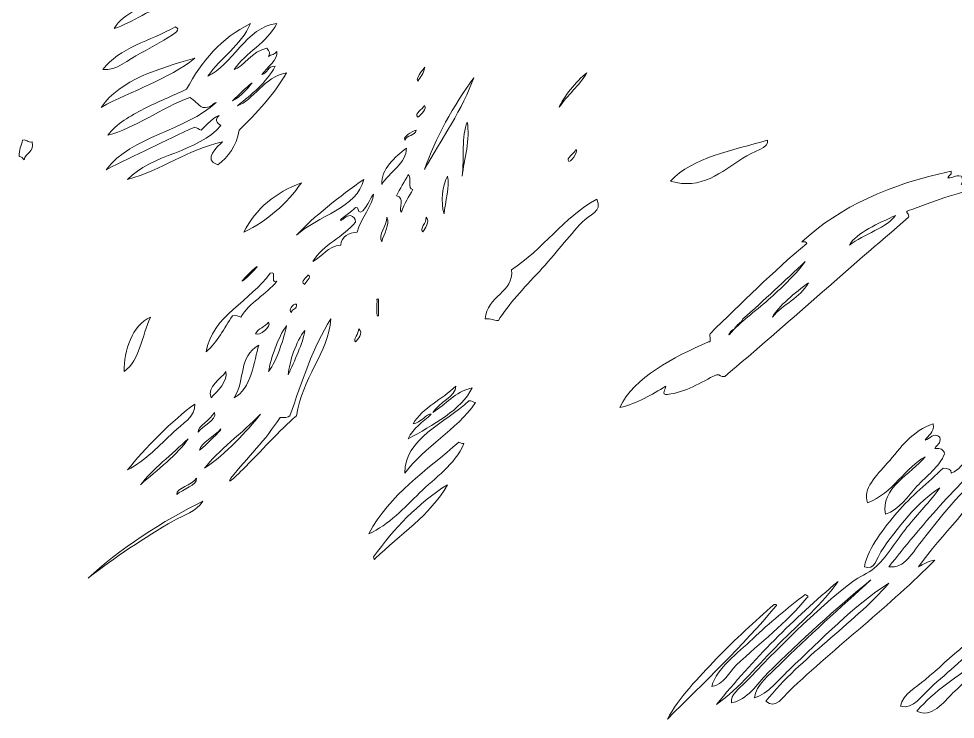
# Model space of a CAD drawing. Header units: inches. Extents: x 0.62 to 5.37, y -5.79 to -0.4.
# Drawn here: x 3.261 to 3.96, y -4.614 to -4.091 of the extents above; entities that cross this region are included whole.
import ezdxf

# ---------------------------------------------------------------- set-up
doc = ezdxf.new("R2010")
doc.units = ezdxf.units.IN
doc.header["$MEASUREMENT"] = 0
doc.layers.add('Layer 1', color=7, linetype='Continuous')

# ---------------------------------------------------------------- blocks, each defined once
blk = doc.blocks.new('block 122')
at = {"layer": 'Layer 1', "lineweight": 0}
blk.add_open_spline([(3.353, -4.0882), (3.35919, -4.08482), (3.3696, -4.0799), (3.3677, -4.07595), (3.35409, -4.08154), (3.33932, -4.08595), (3.33217, -4.09801), (3.33805, -4.09603), (3.3464, -4.09181), (3.353, -4.0882)], degree=3, knots=[0, 0, 0, 0, 1, 1, 1, 2, 2, 2, 3, 3, 3, 3], dxfattribs=at)
blk = doc.blocks.new('block 123')
at = {"layer": 'Layer 1', "lineweight": 0}
blk.add_open_spline([(3.32359, -4.12864), (3.33402, -4.1297), (3.34267, -4.12116), (3.35178, -4.11639), (3.36102, -4.11153), (3.37072, -4.10621), (3.37873, -4.10045), (3.3801, -4.09869), (3.38006, -4.09746), (3.37751, -4.09678), (3.35928, -4.10714), (3.33589, -4.11234), (3.32359, -4.12864)], degree=3, knots=[0, 0, 0, 0, 1, 1, 1, 2, 2, 2, 3, 3, 3, 4, 4, 4, 4], dxfattribs=at)
blk = doc.blocks.new('block 128')
at = {"layer": 'Layer 1', "lineweight": 0}
blk.add_open_spline([(3.32237, -4.15683), (3.34533, -4.14425), (3.37269, -4.13607), (3.39221, -4.12006), (3.36482, -4.1282), (3.33701, -4.13593), (3.32237, -4.15683)], degree=3, knots=[0, 0, 0, 0, 1, 1, 1, 2, 2, 2, 2], dxfattribs=at)
blk = doc.blocks.new('block 132')
at = {"layer": 'Layer 1', "lineweight": 0}
blk.add_open_spline([(3.81988, -4.18128), (3.79364, -4.18934), (3.76395, -4.19398), (3.74759, -4.21192), (3.76994, -4.21884), (3.78572, -4.20522), (3.80149, -4.19476), (3.80889, -4.18986), (3.82179, -4.18689), (3.81988, -4.18128)], degree=3, knots=[0, 0, 0, 0, 1, 1, 1, 2, 2, 2, 3, 3, 3, 3], dxfattribs=at)
blk = doc.blocks.new('block 133')
at = {"layer": 'Layer 1', "lineweight": 0}
blk.add_open_spline([(3.70961, -4.38103), (3.72311, -4.37777), (3.73348, -4.3714), (3.74392, -4.36509), (3.74428, -4.36722), (3.74, -4.37168), (3.74515, -4.37123), (3.75872, -4.3699), (3.76996, -4.3621), (3.78191, -4.35652), (3.78486, -4.35601), (3.78457, -4.35874), (3.78804, -4.35774), (3.83435, -4.31869), (3.87932, -4.27829), (3.92527, -4.23886), (3.92644, -4.23658), (3.9216, -4.23477), (3.92527, -4.23396), (3.93367, -4.23079), (3.94286, -4.22747), (3.95222, -4.22416), (3.9607, -4.22116), (3.97266, -4.22015), (3.97673, -4.2119), (3.97102, -4.21108), (3.96886, -4.21383), (3.96447, -4.21434), (3.96604, -4.21274), (3.96604, -4.20983), (3.96447, -4.20823), (3.95986, -4.20728), (3.95862, -4.20971), (3.95467, -4.20945), (3.95469, -4.20701), (3.95801, -4.2079), (3.95712, -4.20454), (3.9117, -4.21387), (3.87408, -4.23099), (3.84562, -4.25725), (3.84706, -4.25744), (3.8491, -4.25705), (3.8493, -4.25848), (3.82381, -4.27956), (3.80072, -4.30304), (3.777, -4.32587), (3.77633, -4.32765), (3.77844, -4.33222), (3.77578, -4.33201), (3.74956, -4.34337), (3.72042, -4.35834), (3.70961, -4.38103)], degree=3, knots=[0, 0, 0, 0, 1, 1, 1, 2, 2, 2, 3, 3, 3, 4, 4, 4, 5, 5, 5, 6, 6, 6, 7, 7, 7, 8, 8, 8, 9, 9, 9, 10, 10, 10, 11, 11, 11, 12, 12, 12, 13, 13, 13, 14, 14, 14, 15, 15, 15, 16, 16, 16, 17, 17, 17, 17], dxfattribs=at)
blk = doc.blocks.new('block 135')
at = {"layer": 'Layer 1', "lineweight": 0}
blk.add_open_spline([(3.47187, -4.21318), (3.4526, -4.22046), (3.43788, -4.23228), (3.42899, -4.24995), (3.44696, -4.24137), (3.46094, -4.2288), (3.47187, -4.21318)], degree=3, knots=[0, 0, 0, 0, 1, 1, 1, 2, 2, 2, 2], dxfattribs=at)
blk = doc.blocks.new('block 137')
at = {"layer": 'Layer 1', "lineweight": 0}
blk.add_open_spline([(3.60913, -4.31487), (3.61375, -4.31393), (3.61498, -4.31636), (3.61893, -4.3161), (3.62648, -4.30401), (3.63787, -4.2918), (3.64956, -4.27933), (3.66123, -4.2669), (3.67161, -4.25304), (3.68142, -4.24256), (3.68683, -4.23679), (3.69733, -4.23488), (3.69244, -4.2254), (3.66737, -4.23915), (3.65235, -4.26292), (3.62873, -4.27811), (3.631, -4.29499), (3.61025, -4.29751), (3.60913, -4.31487)], degree=3, knots=[0, 0, 0, 0, 1, 1, 1, 2, 2, 2, 3, 3, 3, 4, 4, 4, 5, 5, 5, 6, 6, 6, 6], dxfattribs=at)
blk = doc.blocks.new('block 139')
at = {"layer": 'Layer 1', "lineweight": 0}
blk.add_open_spline([(3.35915, -4.31366), (3.34547, -4.31925), (3.33939, -4.33876), (3.33954, -4.35411), (3.3513, -4.34585), (3.35272, -4.32725), (3.35915, -4.31366)], degree=3, knots=[0, 0, 0, 0, 1, 1, 1, 2, 2, 2, 2], dxfattribs=at)
blk = doc.blocks.new('block 140')
at = {"layer": 'Layer 1', "lineweight": 0}
blk.add_open_spline([(3.55155, -4.40433), (3.5696, -4.39458), (3.59173, -4.38246), (3.59933, -4.36634), (3.58633, -4.36926), (3.57993, -4.3788), (3.56992, -4.38471), (3.57417, -4.37753), (3.58743, -4.37283), (3.58708, -4.3651), (3.57702, -4.37508), (3.56266, -4.38072), (3.55522, -4.3933), (3.5608, -4.39272), (3.56578, -4.38511), (3.5687, -4.38594), (3.56284, -4.39193), (3.55529, -4.39623), (3.55155, -4.40433)], degree=3, knots=[0, 0, 0, 0, 1, 1, 1, 2, 2, 2, 3, 3, 3, 4, 4, 4, 5, 5, 5, 6, 6, 6, 6], dxfattribs=at)
blk = doc.blocks.new('block 141')
at = {"layer": 'Layer 1', "lineweight": 0}
blk.add_open_spline([(3.60178, -4.37736), (3.60013, -4.37697), (3.59944, -4.37563), (3.59688, -4.37614), (3.58001, -4.39209), (3.54841, -4.4045), (3.54909, -4.43006), (3.56401, -4.40985), (3.58763, -4.39835), (3.60178, -4.37736)], degree=3, knots=[0, 0, 0, 0, 1, 1, 1, 2, 2, 2, 3, 3, 3, 3], dxfattribs=at)
blk = doc.blocks.new('block 142')
at = {"layer": 'Layer 1', "lineweight": 0}
blk.add_open_spline([(3.94366, -4.39326), (3.92798, -4.39802), (3.91946, -4.41098), (3.90935, -4.42268), (3.90146, -4.4318), (3.89046, -4.44172), (3.89466, -4.45208), (3.91289, -4.44539), (3.92395, -4.42502), (3.93753, -4.41777), (3.92762, -4.43055), (3.90354, -4.44144), (3.90813, -4.46065), (3.91855, -4.45726), (3.92464, -4.44716), (3.93142, -4.43982), (3.93854, -4.4321), (3.94809, -4.42568), (3.95224, -4.41531), (3.9512, -4.41267), (3.94922, -4.41098), (3.94489, -4.41164), (3.94603, -4.40869), (3.94982, -4.40839), (3.94857, -4.40306), (3.94437, -4.39949), (3.94081, -4.40438), (3.93753, -4.40551), (3.93963, -4.40148), (3.94462, -4.40034), (3.94366, -4.39326)], degree=3, knots=[0, 0, 0, 0, 1, 1, 1, 2, 2, 2, 3, 3, 3, 4, 4, 4, 5, 5, 5, 6, 6, 6, 7, 7, 7, 8, 8, 8, 9, 9, 9, 10, 10, 10, 10], dxfattribs=at)
blk = doc.blocks.new('block 143')
at = {"layer": 'Layer 1', "lineweight": 0}
blk.add_open_spline([(3.52214, -4.4754), (3.53723, -4.46847), (3.54879, -4.45587), (3.56013, -4.44477), (3.57161, -4.43352), (3.58648, -4.42372), (3.59321, -4.408), (3.59151, -4.40806), (3.59051, -4.40743), (3.58953, -4.40677), (3.56555, -4.42813), (3.5377, -4.44562), (3.52214, -4.4754)], degree=3, knots=[0, 0, 0, 0, 1, 1, 1, 2, 2, 2, 3, 3, 3, 4, 4, 4, 4], dxfattribs=at)
blk = doc.blocks.new('block 144')
at = {"layer": 'Layer 1', "lineweight": 0}
blk.add_open_spline([(3.89956, -4.5011), (3.89486, -4.50507), (3.8883, -4.50736), (3.88363, -4.51089), (3.85461, -4.53295), (3.82693, -4.56186), (3.80277, -4.58688), (3.79904, -4.59074), (3.79219, -4.59527), (3.79296, -4.60159), (3.80534, -4.59927), (3.81197, -4.58748), (3.81992, -4.57952), (3.84476, -4.55468), (3.87039, -4.5318), (3.89712, -4.50967), (3.8747, -4.53054), (3.84964, -4.55225), (3.8285, -4.57341), (3.8214, -4.5805), (3.81128, -4.58778), (3.81012, -4.59791), (3.82089, -4.59445), (3.82766, -4.58475), (3.83585, -4.57707), (3.86027, -4.55416), (3.88438, -4.52881), (3.9106, -4.51212), (3.88252, -4.54409), (3.84543, -4.56705), (3.8187, -4.60036), (3.82598, -4.60678), (3.83195, -4.59671), (3.83585, -4.59301), (3.87124, -4.5594), (3.91184, -4.52853), (3.9449, -4.49496), (3.94, -4.49578), (3.9365, -4.498), (3.93265, -4.49987), (3.95038, -4.47472), (3.974, -4.45545), (3.98778, -4.42634), (3.96777, -4.4382), (3.95126, -4.46056), (3.93632, -4.47904), (3.9281, -4.4892), (3.92233, -4.50174), (3.9106, -4.49987), (3.92256, -4.48475), (3.93525, -4.46935), (3.94858, -4.45452), (3.96173, -4.43988), (3.97793, -4.42599), (3.98411, -4.40796), (3.97044, -4.41062), (3.96872, -4.42525), (3.95715, -4.43002), (3.95732, -4.42657), (3.95414, -4.42648), (3.95102, -4.42634), (3.94009, -4.43669), (3.92693, -4.44734), (3.91671, -4.45943), (3.9066, -4.4714), (3.89556, -4.48487), (3.89221, -4.49987), (3.90028, -4.50325), (3.9015, -4.49319), (3.90446, -4.48884), (3.91641, -4.47137), (3.93239, -4.451), (3.94857, -4.44105), (3.9411, -4.45121), (3.93255, -4.46011), (3.92406, -4.47045), (3.91617, -4.48009), (3.90867, -4.49338), (3.89956, -4.5011)], degree=3, knots=[0, 0, 0, 0, 1, 1, 1, 2, 2, 2, 3, 3, 3, 4, 4, 4, 5, 5, 5, 6, 6, 6, 7, 7, 7, 8, 8, 8, 9, 9, 9, 10, 10, 10, 11, 11, 11, 12, 12, 12, 13, 13, 13, 14, 14, 14, 15, 15, 15, 16, 16, 16, 17, 17, 17, 18, 18, 18, 19, 19, 19, 20, 20, 20, 21, 21, 21, 22, 22, 22, 23, 23, 23, 24, 24, 24, 25, 25, 25, 26, 26, 26, 26], dxfattribs=at)
blk = doc.blocks.new('block 147')
at = {"layer": 'Layer 1', "lineweight": 0}
blk.add_open_spline([(3.78194, -4.60281), (3.79906, -4.59027), (3.81308, -4.57288), (3.82849, -4.55747), (3.84397, -4.542), (3.86142, -4.52736), (3.8726, -4.51089), (3.83961, -4.53878), (3.80909, -4.56911), (3.78194, -4.60281)], degree=3, knots=[0, 0, 0, 0, 1, 1, 1, 2, 2, 2, 3, 3, 3, 3], dxfattribs=at)
blk = doc.blocks.new('block 148')
at = {"layer": 'Layer 1', "lineweight": 0}
blk.add_open_spline([(3.84809, -4.5207), (3.83489, -4.53051), (3.82158, -4.54175), (3.80889, -4.5538), (3.79725, -4.56486), (3.78236, -4.5752), (3.77826, -4.58933), (3.78729, -4.58824), (3.791, -4.57873), (3.79663, -4.57341), (3.81461, -4.5564), (3.83396, -4.54194), (3.84933, -4.52315), (3.85121, -4.52286), (3.8495, -4.52114), (3.84809, -4.5207)], degree=3, knots=[0, 0, 0, 0, 1, 1, 1, 2, 2, 2, 3, 3, 3, 4, 4, 4, 5, 5, 5, 5], dxfattribs=at)
blk = doc.blocks.new('block 149')
at = {"layer": 'Layer 1', "lineweight": 0}
blk.add_open_spline([(3.82482, -4.52805), (3.81068, -4.54073), (3.79549, -4.55416), (3.78193, -4.5685), (3.7683, -4.58292), (3.75356, -4.59765), (3.74518, -4.61384), (3.77255, -4.58608), (3.80123, -4.55962), (3.82604, -4.52928), (3.82733, -4.52922), (3.82701, -4.52772), (3.82482, -4.52805)], degree=3, knots=[0, 0, 0, 0, 1, 1, 1, 2, 2, 2, 3, 3, 3, 4, 4, 4, 4], dxfattribs=at)
blk = doc.blocks.new('block 150')
at = {"layer": 'Layer 1', "lineweight": 0}
blk.add_open_spline([(3.93755, -4.58442), (3.93106, -4.59004), (3.92117, -4.59461), (3.91918, -4.60403), (3.92874, -4.60674), (3.93537, -4.596), (3.94124, -4.59055), (3.94804, -4.58422), (3.95552, -4.57833), (3.96207, -4.57216), (3.97565, -4.55935), (3.99111, -4.5473), (4.00005, -4.53417), (3.97673, -4.54838), (3.95683, -4.56774), (3.93755, -4.58442)], degree=3, knots=[0, 0, 0, 0, 1, 1, 1, 2, 2, 2, 3, 3, 3, 4, 4, 4, 5, 5, 5, 5], dxfattribs=at)
blk = doc.blocks.new('block 175')
at = {"layer": 'Layer 1', "lineweight": 0}
blk.add_open_spline([(3.40938, -4.1997), (3.41749, -4.19392), (3.42338, -4.18593), (3.42531, -4.17397), (3.43851, -4.16103), (3.45122, -4.1476), (3.46084, -4.13107), (3.44397, -4.13382), (3.43598, -4.15196), (3.42408, -4.15559), (3.43482, -4.14714), (3.44558, -4.1387), (3.45225, -4.12618), (3.4464, -4.12563), (3.44689, -4.13142), (3.44245, -4.1323), (3.44586, -4.12711), (3.45505, -4.12124), (3.45348, -4.11515), (3.45237, -4.1173), (3.44919, -4.11739), (3.44735, -4.11882), (3.44872, -4.11498), (3.44793, -4.11559), (3.44614, -4.11269), (3.43533, -4.11457), (3.42841, -4.12683), (3.42162, -4.12863), (3.43055, -4.1155), (3.4461, -4.10898), (3.45348, -4.09432), (3.43101, -4.0964), (3.41936, -4.12635), (3.40202, -4.13353), (3.41172, -4.11954), (3.42661, -4.11074), (3.43387, -4.09432), (3.41213, -4.10484), (3.39739, -4.12238), (3.38608, -4.14334), (3.37572, -4.1483), (3.36459, -4.15256), (3.35424, -4.15805), (3.34467, -4.16312), (3.33343, -4.16902), (3.32727, -4.17766), (3.34712, -4.17253), (3.36742, -4.15738), (3.38854, -4.14947), (3.39234, -4.15138), (3.39432, -4.15512), (3.39834, -4.15683), (3.40363, -4.15762), (3.40521, -4.1547), (3.40814, -4.15314), (3.38553, -4.17465), (3.34497, -4.1782), (3.32605, -4.20339), (3.348, -4.19267), (3.36995, -4.18193), (3.39222, -4.17152), (3.39403, -4.17216), (3.39531, -4.17334), (3.39712, -4.17397), (3.40065, -4.17013), (3.40748, -4.16312), (3.4106, -4.16294), (3.4066, -4.16517), (3.40883, -4.16889), (3.41183, -4.17029), (3.39521, -4.19045), (3.35975, -4.19175), (3.34199, -4.21074), (3.36804, -4.20371), (3.38608, -4.18867), (3.41305, -4.18255), (3.40947, -4.18592), (3.39783, -4.196), (3.40938, -4.1997)], degree=3, knots=[0, 0, 0, 0, 1, 1, 1, 2, 2, 2, 3, 3, 3, 4, 4, 4, 5, 5, 5, 6, 6, 6, 7, 7, 7, 8, 8, 8, 9, 9, 9, 10, 10, 10, 11, 11, 11, 12, 12, 12, 13, 13, 13, 14, 14, 14, 15, 15, 15, 16, 16, 16, 17, 17, 17, 18, 18, 18, 19, 19, 19, 20, 20, 20, 21, 21, 21, 22, 22, 22, 23, 23, 23, 24, 24, 24, 25, 25, 25, 26, 26, 26, 26], dxfattribs=at)
blk = doc.blocks.new('block 177')
at = {"layer": 'Layer 1', "lineweight": 0}
blk.add_open_spline([(3.52582, -4.49256), (3.52576, -4.49386), (3.5264, -4.49567), (3.52705, -4.49379), (3.5454, -4.47579), (3.56789, -4.46192), (3.58095, -4.43863), (3.55878, -4.45283), (3.54084, -4.47123), (3.52582, -4.49256)], degree=3, knots=[0, 0, 0, 0, 1, 1, 1, 2, 2, 2, 3, 3, 3, 3], dxfattribs=at)
blk = doc.blocks.new('block 178')
at = {"layer": 'Layer 1', "lineweight": 0}
blk.add_open_spline([(3.93144, -4.6077), (3.94216, -4.61369), (3.95144, -4.60081), (3.95839, -4.59421), (3.96647, -4.58655), (3.97593, -4.57767), (3.97799, -4.56971), (3.96182, -4.58172), (3.94448, -4.59256), (3.93144, -4.6077)], degree=3, knots=[0, 0, 0, 0, 1, 1, 1, 2, 2, 2, 3, 3, 3, 3], dxfattribs=at)
blk = doc.blocks.new('block 630')
at = {"layer": 'Layer 1', "lineweight": 0}
blk.add_open_spline([(3.59196, -4.20827), (3.59336, -4.19578), (3.59823, -4.18023), (3.59563, -4.16783), (3.59131, -4.17821), (3.59345, -4.19505), (3.59196, -4.20827)], degree=3, knots=[0, 0, 0, 0, 1, 1, 1, 2, 2, 2, 2], dxfattribs=at)
blk = doc.blocks.new('block 636')
at = {"layer": 'Layer 1', "lineweight": 0}
blk.add_open_spline([(3.2611, -4.1936), (3.26351, -4.19323), (3.26353, -4.19525), (3.26478, -4.19605), (3.26588, -4.19061), (3.27246, -4.19065), (3.27091, -4.18256), (3.26716, -4.18346), (3.2673, -4.18045), (3.26355, -4.18134), (3.26299, -4.18568), (3.26083, -4.18842), (3.2611, -4.1936)], degree=3, knots=[0, 0, 0, 0, 1, 1, 1, 2, 2, 2, 3, 3, 3, 4, 4, 4, 4], dxfattribs=at)
blk = doc.blocks.new('block 638')
at = {"layer": 'Layer 1', "lineweight": 0}
blk.add_open_spline([(3.53192, -4.21439), (3.53731, -4.20548), (3.5507, -4.19807), (3.55029, -4.18744), (3.54208, -4.19353), (3.53101, -4.20327), (3.53192, -4.21439)], degree=3, knots=[0, 0, 0, 0, 1, 1, 1, 2, 2, 2, 2], dxfattribs=at)
blk = doc.blocks.new('block 647')
at = {"layer": 'Layer 1', "lineweight": 0}
blk.add_open_spline([(3.54295, -4.22297), (3.54961, -4.22371), (3.54403, -4.23274), (3.54662, -4.23523), (3.54836, -4.22839), (3.55233, -4.22377), (3.5552, -4.21807), (3.55015, -4.21822), (3.55498, -4.20848), (3.55152, -4.20705), (3.54898, -4.21268), (3.54533, -4.21719), (3.54295, -4.22297)], degree=3, knots=[0, 0, 0, 0, 1, 1, 1, 2, 2, 2, 3, 3, 3, 4, 4, 4, 4], dxfattribs=at)
blk = doc.blocks.new('block 648')
at = {"layer": 'Layer 1', "lineweight": 0}
blk.add_open_spline([(3.57848, -4.23645), (3.5791, -4.22766), (3.58283, -4.2155), (3.58093, -4.20827), (3.57738, -4.21412), (3.57557, -4.2282), (3.57848, -4.23645)], degree=3, knots=[0, 0, 0, 0, 1, 1, 1, 2, 2, 2, 2], dxfattribs=at)
blk = doc.blocks.new('block 654')
at = {"layer": 'Layer 1', "lineweight": 0}
blk.add_open_spline([(3.53192, -4.25728), (3.53289, -4.25168), (3.53868, -4.24449), (3.5356, -4.23891), (3.53588, -4.24574), (3.52881, -4.25168), (3.53192, -4.25728)], degree=3, knots=[0, 0, 0, 0, 1, 1, 1, 2, 2, 2, 2], dxfattribs=at)
blk = doc.blocks.new('block 655')
at = {"layer": 'Layer 1', "lineweight": 0}
blk.add_open_spline([(3.56255, -4.24993), (3.56399, -4.24762), (3.56834, -4.24192), (3.565, -4.2389), (3.56549, -4.24313), (3.5597, -4.24739), (3.56255, -4.24993)], degree=3, knots=[0, 0, 0, 0, 1, 1, 1, 2, 2, 2, 2], dxfattribs=at)
blk = doc.blocks.new('block 662')
at = {"layer": 'Layer 1', "lineweight": 0}
blk.add_open_spline([(3.40081, -4.3394), (3.40921, -4.33228), (3.41423, -4.32177), (3.42042, -4.31244), (3.42326, -4.31205), (3.42512, -4.31263), (3.42655, -4.31366), (3.4332, -4.30235), (3.44564, -4.29681), (3.4535, -4.2867), (3.44795, -4.28857), (3.45416, -4.2787), (3.4486, -4.28058), (3.43443, -4.30112), (3.4049, -4.31285), (3.40081, -4.3394)], degree=3, knots=[0, 0, 0, 0, 1, 1, 1, 2, 2, 2, 3, 3, 3, 4, 4, 4, 5, 5, 5, 5], dxfattribs=at)
blk = doc.blocks.new('block 663')
at = {"layer": 'Layer 1', "lineweight": 0}
blk.add_open_spline([(3.47433, -4.28915), (3.47484, -4.28708), (3.48011, -4.28364), (3.47678, -4.2818), (3.4764, -4.28398), (3.4703, -4.2866), (3.47433, -4.28915)], degree=3, knots=[0, 0, 0, 0, 1, 1, 1, 2, 2, 2, 2], dxfattribs=at)
blk = doc.blocks.new('block 666')
at = {"layer": 'Layer 1', "lineweight": 0}
blk.add_open_spline([(3.52947, -4.31243), (3.52902, -4.30913), (3.5306, -4.29752), (3.52825, -4.30018), (3.5287, -4.30346), (3.52713, -4.31509), (3.52947, -4.31243)], degree=3, knots=[0, 0, 0, 0, 1, 1, 1, 2, 2, 2, 2], dxfattribs=at)
blk = doc.blocks.new('block 668')
at = {"layer": 'Layer 1', "lineweight": 0}
blk.add_open_spline([(3.46453, -4.30998), (3.46491, -4.3071), (3.46879, -4.30771), (3.46821, -4.30386), (3.46493, -4.30315), (3.46197, -4.3089), (3.46453, -4.30998)], degree=3, knots=[0, 0, 0, 0, 1, 1, 1, 2, 2, 2, 2], dxfattribs=at)
blk = doc.blocks.new('block 672')
at = {"layer": 'Layer 1', "lineweight": 0}
blk.add_open_spline([(3.43757, -4.32591), (3.44049, -4.32787), (3.4499, -4.32068), (3.44738, -4.31733), (3.44463, -4.32073), (3.43969, -4.3219), (3.43757, -4.32591)], degree=3, knots=[0, 0, 0, 0, 1, 1, 1, 2, 2, 2, 2], dxfattribs=at)
blk = doc.blocks.new('block 674')
at = {"layer": 'Layer 1', "lineweight": 0}
blk.add_open_spline([(3.42165, -4.37371), (3.43407, -4.36775), (3.43689, -4.34565), (3.44003, -4.33449), (3.42442, -4.34348), (3.43058, -4.35924), (3.42165, -4.37371)], degree=3, knots=[0, 0, 0, 0, 1, 1, 1, 2, 2, 2, 2], dxfattribs=at)
blk = doc.blocks.new('block 816')
at = {"layer": 'Layer 1', "lineweight": 0}
blk.add_open_spline([(3.56377, -4.12739), (3.56593, -4.1245), (3.55608, -4.13555), (3.55887, -4.1372), (3.56068, -4.1341), (3.5632, -4.13173), (3.56377, -4.12739)], degree=3, knots=[0, 0, 0, 0, 1, 1, 1, 2, 2, 2, 2], dxfattribs=at)
blk = doc.blocks.new('block 817')
at = {"layer": 'Layer 1', "lineweight": 0}
blk.add_open_spline([(3.66426, -4.1568), (3.67058, -4.14759), (3.67928, -4.14078), (3.68508, -4.13105), (3.67667, -4.13736), (3.66761, -4.14951), (3.66426, -4.1568)], degree=3, knots=[0, 0, 0, 0, 1, 1, 1, 2, 2, 2, 2], dxfattribs=at)
blk = doc.blocks.new('block 818')
at = {"layer": 'Layer 1', "lineweight": 0}
blk.add_open_spline([(3.56378, -4.20337), (3.57595, -4.18123), (3.59293, -4.15736), (3.60053, -4.13474), (3.58609, -4.15461), (3.57131, -4.18068), (3.56378, -4.20337)], degree=3, knots=[0, 0, 0, 0, 1, 1, 1, 2, 2, 2, 2], dxfattribs=at)
blk = doc.blocks.new('block 819')
at = {"layer": 'Layer 1', "lineweight": 0}
blk.add_open_spline([(3.4204, -4.15191), (3.4264, -4.14993), (3.43516, -4.13837), (3.4351, -4.13844), (3.42985, -4.14257), (3.42549, -4.14761), (3.4204, -4.15191)], degree=3, knots=[0, 0, 0, 0, 1, 1, 1, 2, 2, 2, 2], dxfattribs=at)
blk = doc.blocks.new('block 821')
at = {"layer": 'Layer 1', "lineweight": 0}
blk.add_open_spline([(3.55887, -4.16415), (3.56117, -4.16271), (3.56583, -4.15732), (3.56377, -4.15558), (3.56251, -4.15807), (3.55587, -4.16146), (3.55887, -4.16415)], degree=3, knots=[0, 0, 0, 0, 1, 1, 1, 2, 2, 2, 2], dxfattribs=at)
blk = doc.blocks.new('block 824')
at = {"layer": 'Layer 1', "lineweight": 0}
blk.add_open_spline([(3.54906, -4.18131), (3.55049, -4.17742), (3.55667, -4.17828), (3.55764, -4.17395), (3.55403, -4.17489), (3.54731, -4.17908), (3.54906, -4.18131)], degree=3, knots=[0, 0, 0, 0, 1, 1, 1, 2, 2, 2, 2], dxfattribs=at)
blk = doc.blocks.new('block 827')
at = {"layer": 'Layer 1', "lineweight": 0}
blk.add_open_spline([(3.6716, -4.19722), (3.67476, -4.19689), (3.67937, -4.18706), (3.67651, -4.18864), (3.67559, -4.19147), (3.66893, -4.19488), (3.6716, -4.19722)], degree=3, knots=[0, 0, 0, 0, 1, 1, 1, 2, 2, 2, 2], dxfattribs=at)
blk = doc.blocks.new('block 830')
at = {"layer": 'Layer 1', "lineweight": 0}
blk.add_open_spline([(3.4682, -4.25239), (3.48346, -4.23784), (3.5139, -4.23192), (3.51844, -4.21072), (3.50085, -4.22296), (3.48048, -4.23893), (3.4682, -4.25239)], degree=3, knots=[0, 0, 0, 0, 1, 1, 1, 2, 2, 2, 2], dxfattribs=at)
blk = doc.blocks.new('block 832')
at = {"layer": 'Layer 1', "lineweight": 0}
blk.add_open_spline([(3.51599, -4.23523), (3.51368, -4.23509), (3.51514, -4.23118), (3.51231, -4.23155), (3.50991, -4.2348), (3.49895, -4.24143), (3.50129, -4.24136), (3.50388, -4.24027), (3.5049, -4.23763), (3.50863, -4.23768), (3.51043, -4.23875), (3.51252, -4.23951), (3.51231, -4.24258), (3.50324, -4.25394), (3.48798, -4.25909), (3.48046, -4.272), (3.48762, -4.26813), (3.49118, -4.26067), (3.50129, -4.25975), (3.50177, -4.25287), (3.50719, -4.25093), (3.51354, -4.24994), (3.51625, -4.23998), (3.52511, -4.22966), (3.52579, -4.22174), (3.52226, -4.22599), (3.52091, -4.23238), (3.51599, -4.23523)], degree=3, knots=[0, 0, 0, 0, 1, 1, 1, 2, 2, 2, 3, 3, 3, 4, 4, 4, 5, 5, 5, 6, 6, 6, 7, 7, 7, 8, 8, 8, 9, 9, 9, 9], dxfattribs=at)
blk = doc.blocks.new('block 834')
at = {"layer": 'Layer 1', "lineweight": 0}
blk.add_open_spline([(3.88116, -4.2597), (3.89134, -4.2519), (3.91003, -4.2461), (3.91547, -4.23764), (3.90317, -4.24332), (3.88589, -4.25053), (3.88116, -4.2597)], degree=3, knots=[0, 0, 0, 0, 1, 1, 1, 2, 2, 2, 2], dxfattribs=at)
blk = doc.blocks.new('block 838')
at = {"layer": 'Layer 1', "lineweight": 0}
blk.add_open_spline([(3.80151, -4.31485), (3.80025, -4.31808), (3.79665, -4.31897), (3.79538, -4.3222), (3.79201, -4.32282), (3.78912, -4.33023), (3.79293, -4.32464), (3.80144, -4.31562), (3.81254, -4.30782), (3.82234, -4.29892), (3.83183, -4.2903), (3.84188, -4.28067), (3.84806, -4.27196), (3.83275, -4.28646), (3.81738, -4.3009), (3.80151, -4.31485)], degree=3, knots=[0, 0, 0, 0, 1, 1, 1, 2, 2, 2, 3, 3, 3, 4, 4, 4, 5, 5, 5, 5], dxfattribs=at)
blk = doc.blocks.new('block 839')
at = {"layer": 'Layer 1', "lineweight": 0}
blk.add_open_spline([(3.42777, -4.2867), (3.43142, -4.28434), (3.44015, -4.275), (3.43879, -4.27568), (3.43513, -4.27805), (3.42642, -4.28739), (3.42777, -4.2867)], degree=3, knots=[0, 0, 0, 0, 1, 1, 1, 2, 2, 2, 2], dxfattribs=at)
blk = doc.blocks.new('block 842')
at = {"layer": 'Layer 1', "lineweight": 0}
blk.add_open_spline([(3.82358, -4.31361), (3.83125, -4.30374), (3.8443, -4.29923), (3.85052, -4.28789), (3.84092, -4.29503), (3.82789, -4.30528), (3.82358, -4.31361)], degree=3, knots=[0, 0, 0, 0, 1, 1, 1, 2, 2, 2, 2], dxfattribs=at)
blk = doc.blocks.new('block 844')
at = {"layer": 'Layer 1', "lineweight": 0}
blk.add_open_spline([(3.45596, -4.38841), (3.44537, -4.40518), (3.43145, -4.41863), (3.4192, -4.43376), (3.41454, -4.44084), (3.4262, -4.42921), (3.42779, -4.42763), (3.44161, -4.4138), (3.45573, -4.39791), (3.46822, -4.38718), (3.47214, -4.35925), (3.49186, -4.34058), (3.49394, -4.31488), (3.48047, -4.33572), (3.47232, -4.36188), (3.46332, -4.38718), (3.46187, -4.3886), (3.45899, -4.38858), (3.45596, -4.38841)], degree=3, knots=[0, 0, 0, 0, 1, 1, 1, 2, 2, 2, 3, 3, 3, 4, 4, 4, 5, 5, 5, 6, 6, 6, 6], dxfattribs=at)
blk = doc.blocks.new('block 845')
at = {"layer": 'Layer 1', "lineweight": 0}
blk.add_open_spline([(3.44738, -4.3541), (3.45393, -4.34552), (3.45883, -4.3288), (3.46086, -4.31979), (3.45433, -4.32838), (3.44903, -4.3447), (3.44738, -4.3541)], degree=3, knots=[0, 0, 0, 0, 1, 1, 1, 2, 2, 2, 2], dxfattribs=at)
blk = doc.blocks.new('block 846')
at = {"layer": 'Layer 1', "lineweight": 0}
blk.add_open_spline([(3.51232, -4.33204), (3.51374, -4.33009), (3.51873, -4.32548), (3.51477, -4.32223), (3.5149, -4.32571), (3.50992, -4.33034), (3.51232, -4.33204)], degree=3, knots=[0, 0, 0, 0, 1, 1, 1, 2, 2, 2, 2], dxfattribs=at)
blk = doc.blocks.new('block 847')
at = {"layer": 'Layer 1', "lineweight": 0}
blk.add_open_spline([(3.46208, -4.35655), (3.4664, -4.34656), (3.4733, -4.33265), (3.47434, -4.32346), (3.46795, -4.33138), (3.46285, -4.34709), (3.46208, -4.35655)], degree=3, knots=[0, 0, 0, 0, 1, 1, 1, 2, 2, 2, 2], dxfattribs=at)
blk = doc.blocks.new('block 852')
at = {"layer": 'Layer 1', "lineweight": 0}
blk.add_open_spline([(3.40449, -4.37371), (3.40916, -4.36897), (3.41712, -4.36103), (3.41552, -4.3541), (3.41194, -4.35993), (3.40125, -4.36513), (3.40449, -4.37371)], degree=3, knots=[0, 0, 0, 0, 1, 1, 1, 2, 2, 2, 2], dxfattribs=at)
blk = doc.blocks.new('block 853')
at = {"layer": 'Layer 1', "lineweight": 0}
blk.add_open_spline([(3.34201, -4.42764), (3.35611, -4.42028), (3.36548, -4.40951), (3.37632, -4.39944), (3.38284, -4.39338), (3.39313, -4.38765), (3.39224, -4.37861), (3.37608, -4.38982), (3.35423, -4.41249), (3.34201, -4.42764)], degree=3, knots=[0, 0, 0, 0, 1, 1, 1, 2, 2, 2, 3, 3, 3, 3], dxfattribs=at)
blk = doc.blocks.new('block 854')
at = {"layer": 'Layer 1', "lineweight": 0}
blk.add_open_spline([(3.3947, -4.39944), (3.39795, -4.39452), (3.40904, -4.39095), (3.40695, -4.38473), (3.40417, -4.39016), (3.39441, -4.39506), (3.3947, -4.39944)], degree=3, knots=[0, 0, 0, 0, 1, 1, 1, 2, 2, 2, 2], dxfattribs=at)
blk = doc.blocks.new('block 855')
at = {"layer": 'Layer 1', "lineweight": 0}
blk.add_open_spline([(3.3996, -4.4264), (3.41545, -4.4157), (3.43143, -4.39859), (3.44126, -4.38596), (3.42845, -4.39971), (3.40907, -4.4134), (3.3996, -4.4264)], degree=3, knots=[0, 0, 0, 0, 1, 1, 1, 2, 2, 2, 2], dxfattribs=at)
blk = doc.blocks.new('block 856')
at = {"layer": 'Layer 1', "lineweight": 0}
blk.add_open_spline([(3.39592, -4.41292), (3.40075, -4.40858), (3.41198, -4.39817), (3.41185, -4.39699), (3.40729, -4.40225), (3.39652, -4.40777), (3.39592, -4.41292)], degree=3, knots=[0, 0, 0, 0, 1, 1, 1, 2, 2, 2, 2], dxfattribs=at)
blk = doc.blocks.new('block 857')
at = {"layer": 'Layer 1', "lineweight": 0}
blk.add_open_spline([(3.35181, -4.43866), (3.36358, -4.42796), (3.38028, -4.41568), (3.38734, -4.40435), (3.37584, -4.41532), (3.35971, -4.42818), (3.35181, -4.43866)], degree=3, knots=[0, 0, 0, 0, 1, 1, 1, 2, 2, 2, 2], dxfattribs=at)
blk = doc.blocks.new('block 861')
at = {"layer": 'Layer 1', "lineweight": 0}
blk.add_open_spline([(3.37877, -4.44601), (3.38294, -4.44199), (3.39467, -4.43907), (3.39348, -4.43376), (3.39056, -4.43902), (3.37799, -4.44112), (3.37877, -4.44601)], degree=3, knots=[0, 0, 0, 0, 1, 1, 1, 2, 2, 2, 2], dxfattribs=at)
blk = doc.blocks.new('block 862')
at = {"layer": 'Layer 1', "lineweight": 0}
blk.add_open_spline([(3.31261, -4.50851), (3.33245, -4.49288), (3.35499, -4.47814), (3.37632, -4.46561), (3.38383, -4.46121), (3.39348, -4.45882), (3.39838, -4.4509), (3.37014, -4.46475), (3.33404, -4.48788), (3.31261, -4.50851)], degree=3, knots=[0, 0, 0, 0, 1, 1, 1, 2, 2, 2, 3, 3, 3, 3], dxfattribs=at)
blk = doc.blocks.new('block 25')
at = {"layer": 'Layer 1'}
for name in ['block 122', 'block 123', 'block 175', 'block 128', 'block 816', 'block 817', 'block 819', 'block 818', 'block 821', 'block 824', 'block 630', 'block 636', 'block 132', 'block 638', 'block 827', 'block 647', 'block 648', 'block 133', 'block 135', 'block 830', 'block 832', 'block 137', 'block 654', 'block 655', 'block 834', 'block 838', 'block 662', 'block 839', 'block 663', 'block 842', 'block 666', 'block 668', 'block 139', 'block 844', 'block 672', 'block 845', 'block 847', 'block 846', 'block 674', 'block 852', 'block 140', 'block 141', 'block 853', 'block 854', 'block 855', 'block 856', 'block 142', 'block 857', 'block 143', 'block 144', 'block 861', 'block 177', 'block 862', 'block 147', 'block 148', 'block 149', 'block 150', 'block 178']:
    blk.add_blockref(name, (0, 0), dxfattribs=at)

msp = doc.modelspace()

# ---------------------------------------------------------------- block references
at = {"layer": 'Layer 1'}
msp.add_blockref('block 25', (0, 0), dxfattribs=at)

doc.saveas('drawing.dxf')
